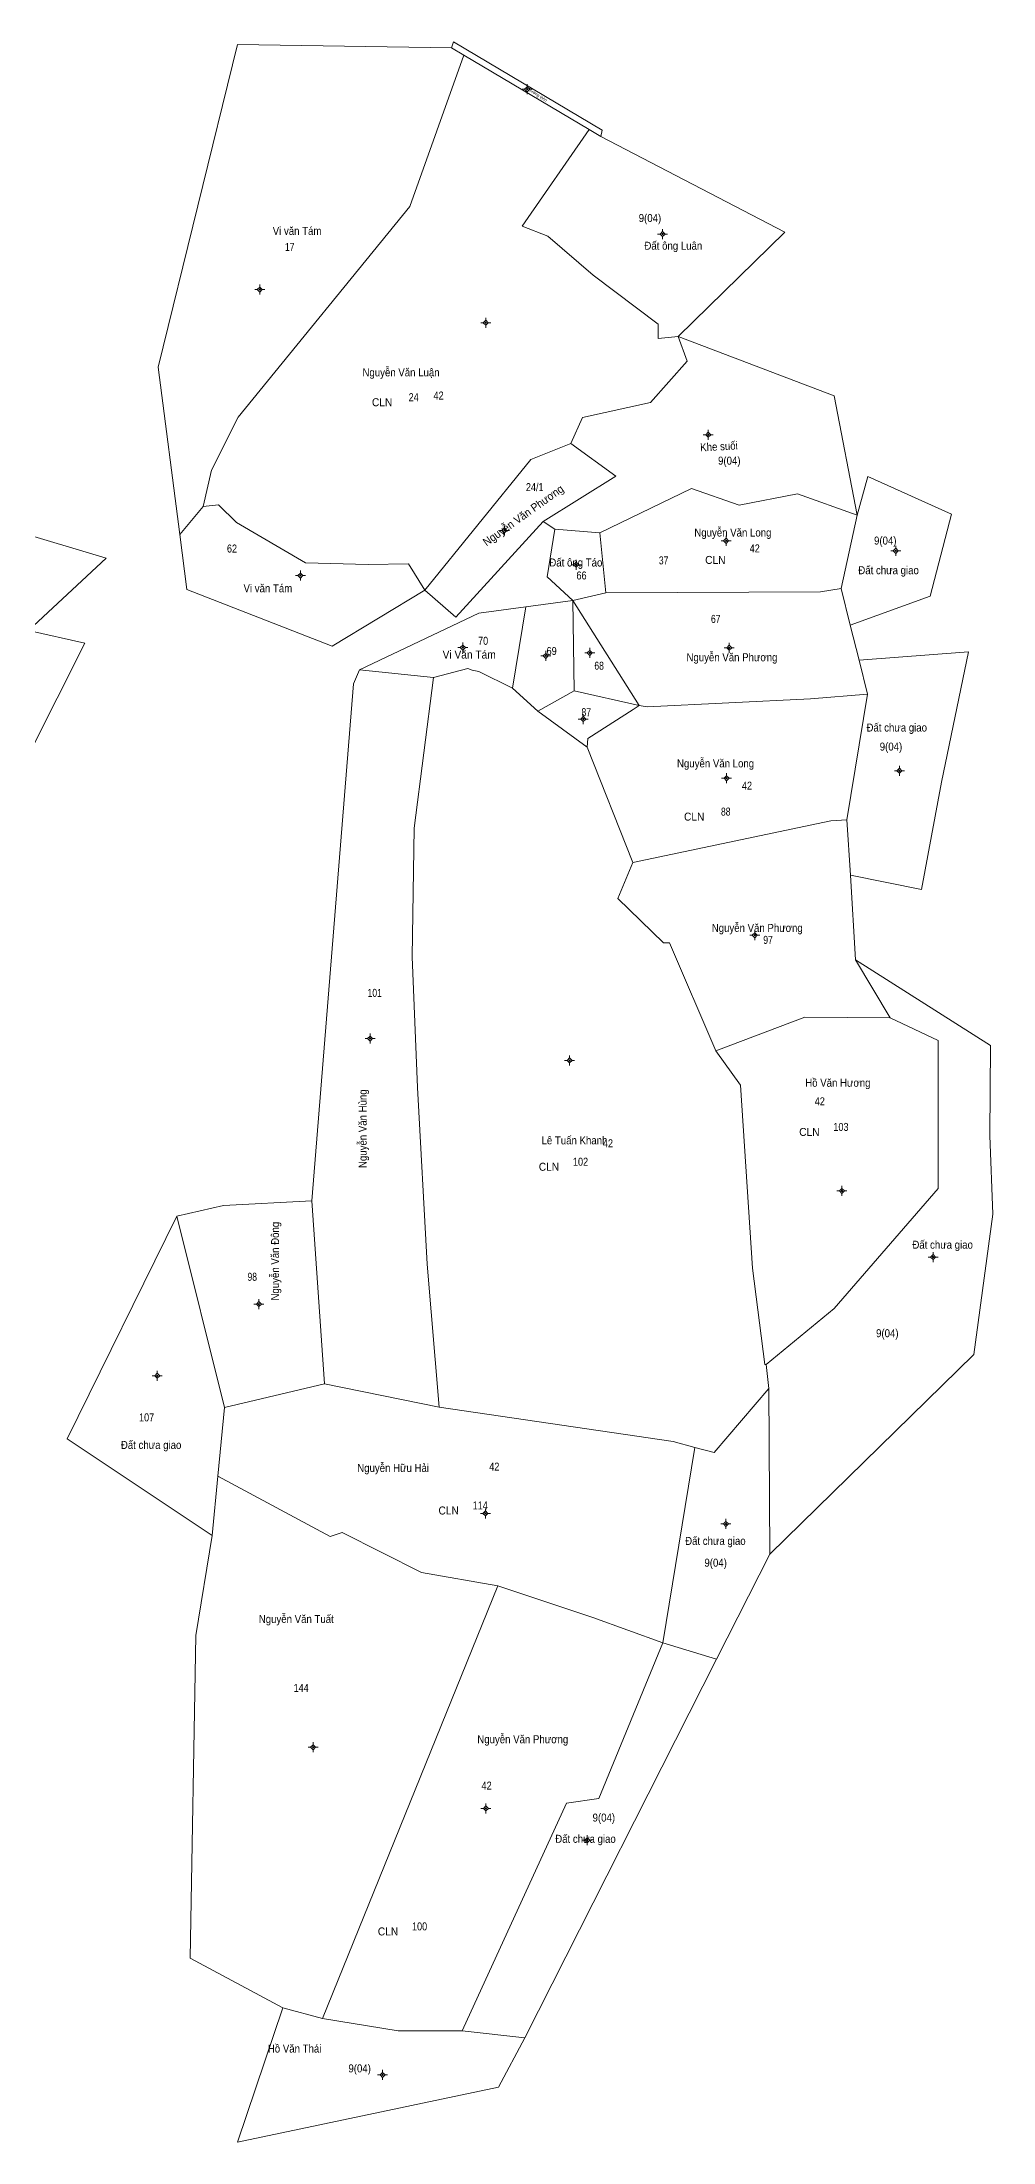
# Model space of a CAD drawing. Header units: metres. Extents: x 538455 to 541653, y 1847238 to 1851303.
# Drawn here: x 540774 to 541012, y 1850324 to 1850849 of the extents above; entities that cross this region are included whole.
import ezdxf
from ezdxf.enums import TextEntityAlignment as Align

# ---------------------------------------------------------------- set-up
doc = ezdxf.new("R2010")
doc.units = ezdxf.units.M
for name, color, linetype in [('1', 7, 'Continuous'), ('2', 7, 'Continuous'), ('3', 7, 'Continuous'), ('4', 7, 'Continuous')]:
    doc.layers.add(name, color=color, linetype=linetype)
for name, color, linetype, lineweight in [('11', 7, 'Continuous', 13), ('22', 7, 'Continuous', 13), ('5', 7, 'Continuous', 13)]:
    doc.layers.add(name, color=color, linetype=linetype, lineweight=lineweight)

msp = doc.modelspace()

# ---------------------------------------------------------------- hatches: boundary and pattern name
at = {"layer": '11'}
for points in [[(540895.39, 1850836.83, 1), (540895.09, 1850836.83, 1)], [(540929.25, 1850800.64, 1), (540928.95, 1850800.64, 1)], [(540828.56, 1850786.76, 1), (540828.26, 1850786.76, 1)], [(540885.03, 1850778.47, 1), (540884.73, 1850778.47, 1)], [(540940.66, 1850750.46, 1), (540940.36, 1850750.46, 1)], [(540889.71, 1850726.56, 1), (540889.41, 1850726.56, 1)], [(540945.12, 1850723.94, 1), (540944.82, 1850723.94, 1)], [(540907.6, 1850717.96, 1), (540907.3, 1850717.96, 1)], [(540987.49, 1850721.44, 1), (540987.19, 1850721.44, 1)], [(540838.71, 1850715.26, 1), (540838.41, 1850715.26, 1)], [(540879.31, 1850697.26, 1), (540879.01, 1850697.26, 1)], [(540945.9, 1850697.2, 1), (540945.6, 1850697.2, 1)], [(540900.03, 1850695.18, 1), (540899.73, 1850695.18, 1)], [(540911.04, 1850695.9, 1), (540910.74, 1850695.9, 1)], [(540909.42, 1850679.39, 1), (540909.12, 1850679.39, 1)], [(540988.42, 1850666.46, 1), (540988.12, 1850666.46, 1)], [(540945.23, 1850664.59, 1), (540944.93, 1850664.59, 1)], [(540952.28, 1850625.35, 1), (540951.98, 1850625.35, 1)], [(540856.14, 1850599.51, 1), (540855.84, 1850599.51, 1)], [(540906, 1850594.03, 1), (540905.7, 1850594.03, 1)], [(540974.06, 1850561.42, 1), (540973.76, 1850561.42, 1)], [(540996.84, 1850544.9, 1), (540996.54, 1850544.9, 1)], [(540828.33, 1850533.12, 1), (540828.03, 1850533.12, 1)], [(540802.96, 1850515.21, 1), (540802.66, 1850515.21, 1)], [(540884.96, 1850480.82, 1), (540884.66, 1850480.82, 1)], [(540945.07, 1850478.17, 1), (540944.77, 1850478.17, 1)], [(540841.9, 1850422.33, 1), (540841.6, 1850422.33, 1)], [(540885.08, 1850407.06, 1), (540884.78, 1850407.06, 1)], [(540910.4, 1850399.08, 1), (540910.1, 1850399.08, 1)], [(540859.27, 1850340.44, 1), (540858.97, 1850340.44, 1)]]:
    msp.add_hatch(color=256, dxfattribs=at).paths.add_polyline_path(points)

# ---------------------------------------------------------------- linework, layer by layer
for p, q in [((540895.24, 1850838.08), (540895.24, 1850837.45)), ((540894.61, 1850836.83), (540893.99, 1850836.83)), ((540895.24, 1850836.21), (540895.24, 1850835.58)), ((540896.49, 1850836.83), (540895.87, 1850836.83)), ((540929.1, 1850801.89), (540929.1, 1850801.27)), ((540928.47, 1850800.64), (540927.85, 1850800.64)), ((540929.1, 1850800.01), (540929.1, 1850799.39)), ((540930.35, 1850800.64), (540929.73, 1850800.64)), ((540827.79, 1850786.76), (540827.16, 1850786.76)), ((540828.41, 1850788.01), (540828.41, 1850787.39)), ((540828.41, 1850786.13), (540828.41, 1850785.51)), ((540829.66, 1850786.76), (540829.03, 1850786.76)), ((540884.25, 1850778.47), (540883.63, 1850778.47)), ((540884.88, 1850779.72), (540884.88, 1850779.09)), ((540884.88, 1850777.85), (540884.88, 1850777.22)), ((540886.13, 1850778.47), (540885.51, 1850778.47)), ((540939.89, 1850750.46), (540939.26, 1850750.46)), ((540940.51, 1850751.71), (540940.51, 1850751.09)), ((540940.51, 1850749.83), (540940.51, 1850749.21)), ((540941.76, 1850750.46), (540941.13, 1850750.46)), ((540889.56, 1850727.81), (540889.56, 1850727.19)), ((540888.94, 1850726.56), (540888.31, 1850726.56)), ((540889.56, 1850725.93), (540889.56, 1850725.31)), ((540890.81, 1850726.56), (540890.19, 1850726.56)), ((540944.35, 1850723.94), (540943.72, 1850723.94)), ((540944.97, 1850725.19), (540944.97, 1850724.57)), ((540944.97, 1850723.31), (540944.97, 1850722.69)), ((540946.22, 1850723.94), (540945.59, 1850723.94)), ((540987.34, 1850722.69), (540987.34, 1850722.07)), ((540906.82, 1850717.96), (540906.2, 1850717.96)), ((540907.45, 1850719.21), (540907.45, 1850718.59)), ((540907.45, 1850717.33), (540907.45, 1850716.71)), ((540908.7, 1850717.96), (540908.07, 1850717.96)), ((540986.71, 1850721.44), (540986.09, 1850721.44)), ((540987.34, 1850720.81), (540987.34, 1850720.19)), ((540988.59, 1850721.44), (540987.97, 1850721.44)), ((540837.94, 1850715.26), (540837.31, 1850715.26)), ((540838.56, 1850716.51), (540838.56, 1850715.89)), ((540838.56, 1850714.63), (540838.56, 1850714.01)), ((540839.81, 1850715.26), (540839.19, 1850715.26)), ((540878.53, 1850697.26), (540877.91, 1850697.26)), ((540879.16, 1850698.51), (540879.16, 1850697.89)), ((540879.16, 1850696.63), (540879.16, 1850696.01)), ((540880.41, 1850697.26), (540879.79, 1850697.26)), ((540899.88, 1850696.43), (540899.88, 1850695.81)), ((540910.89, 1850697.15), (540910.89, 1850696.53)), ((540945.13, 1850697.2), (540944.5, 1850697.2)), ((540945.75, 1850698.45), (540945.75, 1850697.83)), ((540945.75, 1850696.57), (540945.75, 1850695.95)), ((540947, 1850697.2), (540946.37, 1850697.2)), ((540899.25, 1850695.18), (540898.63, 1850695.18)), ((540899.88, 1850694.55), (540899.88, 1850693.93)), ((540901.13, 1850695.18), (540900.51, 1850695.18)), ((540910.27, 1850695.9), (540909.64, 1850695.9)), ((540910.89, 1850695.27), (540910.89, 1850694.65)), ((540912.14, 1850695.9), (540911.51, 1850695.9)), ((540909.27, 1850680.64), (540909.27, 1850680.01)), ((540908.65, 1850679.39), (540908.02, 1850679.39)), ((540909.27, 1850678.77), (540909.27, 1850678.14)), ((540910.52, 1850679.39), (540909.89, 1850679.39)), ((540945.08, 1850665.84), (540945.08, 1850665.21)), ((540987.65, 1850666.46), (540987.02, 1850666.46)), ((540988.27, 1850667.71), (540988.27, 1850667.09)), ((540988.27, 1850665.83), (540988.27, 1850665.21)), ((540989.52, 1850666.46), (540988.89, 1850666.46)), ((540944.45, 1850664.59), (540943.83, 1850664.59)), ((540945.08, 1850663.97), (540945.08, 1850663.34)), ((540946.33, 1850664.59), (540945.7, 1850664.59)), ((540951.51, 1850625.35), (540950.88, 1850625.35)), ((540952.13, 1850626.6), (540952.13, 1850625.97)), ((540952.13, 1850624.73), (540952.13, 1850624.1)), ((540953.38, 1850625.35), (540952.75, 1850625.35)), ((540855.37, 1850599.51), (540854.74, 1850599.51)), ((540855.99, 1850600.76), (540855.99, 1850600.13)), ((540855.99, 1850598.89), (540855.99, 1850598.26)), ((540857.24, 1850599.51), (540856.61, 1850599.51)), ((540905.23, 1850594.03), (540904.6, 1850594.03)), ((540905.85, 1850595.28), (540905.85, 1850594.65)), ((540905.85, 1850593.41), (540905.85, 1850592.78)), ((540907.1, 1850594.03), (540906.47, 1850594.03)), ((540973.29, 1850561.42), (540972.66, 1850561.42)), ((540973.91, 1850562.67), (540973.91, 1850562.05)), ((540973.91, 1850560.79), (540973.91, 1850560.17)), ((540975.16, 1850561.42), (540974.53, 1850561.42)), ((540996.06, 1850544.9), (540995.44, 1850544.9)), ((540996.69, 1850546.15), (540996.69, 1850545.53)), ((540996.69, 1850544.27), (540996.69, 1850543.65)), ((540997.94, 1850544.9), (540997.31, 1850544.9)), ((540828.18, 1850534.37), (540828.18, 1850533.75)), ((540827.56, 1850533.12), (540826.93, 1850533.12)), ((540828.18, 1850532.49), (540828.18, 1850531.87)), ((540829.43, 1850533.12), (540828.81, 1850533.12)), ((540802.19, 1850515.21), (540801.56, 1850515.21)), ((540802.81, 1850516.46), (540802.81, 1850515.83)), ((540802.81, 1850514.59), (540802.81, 1850513.96)), ((540804.06, 1850515.21), (540803.44, 1850515.21)), ((540884.81, 1850482.07), (540884.81, 1850481.45)), ((540884.19, 1850480.82), (540883.56, 1850480.82)), ((540884.81, 1850480.19), (540884.81, 1850479.57)), ((540886.06, 1850480.82), (540885.44, 1850480.82)), ((540944.3, 1850478.17), (540943.67, 1850478.17)), ((540944.92, 1850479.42), (540944.92, 1850478.79)), ((540944.92, 1850477.55), (540944.92, 1850476.92)), ((540946.17, 1850478.17), (540945.55, 1850478.17)), ((540841.75, 1850423.58), (540841.75, 1850422.95)), ((540841.13, 1850422.33), (540840.5, 1850422.33)), ((540841.75, 1850421.71), (540841.75, 1850421.08)), ((540843, 1850422.33), (540842.37, 1850422.33)), ((540884.93, 1850408.31), (540884.93, 1850407.69)), ((540884.31, 1850407.06), (540883.68, 1850407.06)), ((540884.93, 1850406.43), (540884.93, 1850405.81)), ((540886.18, 1850407.06), (540885.56, 1850407.06)), ((540909.63, 1850399.08), (540909, 1850399.08)), ((540910.25, 1850400.33), (540910.25, 1850399.71)), ((540910.25, 1850398.45), (540910.25, 1850397.83)), ((540911.5, 1850399.08), (540910.87, 1850399.08)), ((540858.49, 1850340.44), (540857.87, 1850340.44)), ((540859.12, 1850341.69), (540859.12, 1850341.07)), ((540859.12, 1850339.81), (540859.12, 1850339.19)), ((540860.37, 1850340.44), (540859.75, 1850340.44))]:
    msp.add_line(p, q, dxfattribs=at)
for points in [[(540895.24, 1850837.45), (540894.61, 1850836.83), (540895.24, 1850836.21), (540895.87, 1850836.83)], [(540929.1, 1850801.27), (540928.47, 1850800.64), (540929.1, 1850800.01), (540929.73, 1850800.64)], [(540828.41, 1850787.39), (540827.79, 1850786.76), (540828.41, 1850786.13), (540829.03, 1850786.76)], [(540884.88, 1850779.09), (540884.25, 1850778.47), (540884.88, 1850777.85), (540885.51, 1850778.47)], [(540940.51, 1850751.09), (540939.89, 1850750.46), (540940.51, 1850749.83), (540941.13, 1850750.46)], [(540889.56, 1850727.19), (540888.94, 1850726.56), (540889.56, 1850725.93), (540890.19, 1850726.56)], [(540944.97, 1850724.57), (540944.35, 1850723.94), (540944.97, 1850723.31), (540945.59, 1850723.94)], [(540907.45, 1850718.59), (540906.82, 1850717.96), (540907.45, 1850717.33), (540908.07, 1850717.96)], [(540987.34, 1850722.07), (540986.71, 1850721.44), (540987.34, 1850720.81), (540987.97, 1850721.44)], [(540838.56, 1850715.89), (540837.94, 1850715.26), (540838.56, 1850714.63), (540839.19, 1850715.26)], [(540879.16, 1850697.89), (540878.53, 1850697.26), (540879.16, 1850696.63), (540879.79, 1850697.26)], [(540910.89, 1850696.53), (540910.27, 1850695.9), (540910.89, 1850695.27), (540911.51, 1850695.9)], [(540945.75, 1850697.83), (540945.13, 1850697.2), (540945.75, 1850696.57), (540946.37, 1850697.2)], [(540899.88, 1850695.81), (540899.25, 1850695.18), (540899.88, 1850694.55), (540900.51, 1850695.18)], [(540909.27, 1850680.01), (540908.65, 1850679.39), (540909.27, 1850678.77), (540909.89, 1850679.39)], [(540945.08, 1850665.21), (540944.45, 1850664.59), (540945.08, 1850663.97), (540945.7, 1850664.59)], [(540988.27, 1850667.09), (540987.65, 1850666.46), (540988.27, 1850665.83), (540988.89, 1850666.46)], [(540952.13, 1850625.97), (540951.51, 1850625.35), (540952.13, 1850624.73), (540952.75, 1850625.35)], [(540855.99, 1850600.13), (540855.37, 1850599.51), (540855.99, 1850598.89), (540856.61, 1850599.51)], [(540905.85, 1850594.65), (540905.23, 1850594.03), (540905.85, 1850593.41), (540906.47, 1850594.03)], [(540973.91, 1850562.05), (540973.29, 1850561.42), (540973.91, 1850560.79), (540974.53, 1850561.42)], [(540996.69, 1850545.53), (540996.06, 1850544.9), (540996.69, 1850544.27), (540997.31, 1850544.9)], [(540828.18, 1850533.75), (540827.56, 1850533.12), (540828.18, 1850532.49), (540828.81, 1850533.12)], [(540802.81, 1850515.83), (540802.19, 1850515.21), (540802.81, 1850514.59), (540803.44, 1850515.21)], [(540884.81, 1850481.45), (540884.19, 1850480.82), (540884.81, 1850480.19), (540885.44, 1850480.82)], [(540944.92, 1850478.79), (540944.3, 1850478.17), (540944.92, 1850477.55), (540945.55, 1850478.17)], [(540841.75, 1850422.95), (540841.13, 1850422.33), (540841.75, 1850421.71), (540842.37, 1850422.33)], [(540884.93, 1850407.69), (540884.31, 1850407.06), (540884.93, 1850406.43), (540885.56, 1850407.06)], [(540910.25, 1850399.71), (540909.63, 1850399.08), (540910.25, 1850398.45), (540910.87, 1850399.08)], [(540859.12, 1850341.07), (540858.49, 1850340.44), (540859.12, 1850339.81), (540859.75, 1850340.44)]]:
    msp.add_lwpolyline(points, close=True, dxfattribs=at)
for centre in [(540895.24, 1850836.83), (540929.1, 1850800.64), (540828.41, 1850786.76), (540884.88, 1850778.47), (540940.51, 1850750.46), (540889.56, 1850726.56), (540944.97, 1850723.94), (540907.45, 1850717.96), (540987.34, 1850721.44), (540838.56, 1850715.26), (540879.16, 1850697.26), (540945.75, 1850697.2), (540899.88, 1850695.18), (540910.89, 1850695.9), (540909.27, 1850679.39), (540988.27, 1850666.46), (540945.08, 1850664.59), (540952.13, 1850625.35), (540855.99, 1850599.51), (540905.85, 1850594.03), (540973.91, 1850561.42), (540996.69, 1850544.9), (540828.18, 1850533.12), (540802.81, 1850515.21), (540884.81, 1850480.82), (540944.92, 1850478.17), (540841.75, 1850422.33), (540884.93, 1850407.06), (540910.25, 1850399.08), (540859.12, 1850340.44)]:
    msp.add_circle(centre, 0.15, dxfattribs=at)
at = {"layer": '22'}
msp.add_lwpolyline([(540876.36, 1850847.15), (540876.8, 1850848.64), (540913.97, 1850826.59), (540913.68, 1850825.02), (540910.74, 1850826.76), (540879.45, 1850845.32)], close=True, dxfattribs=at)
at = {"layer": '5'}
for p, q in [((540814.28, 1850732.52), (540808.4, 1850725.48)), ((540902.14, 1850726.89), (540899.27, 1850728.73)), ((540973.74, 1850711.98), (540977.74, 1850730.38)), ((540891.55, 1850687.1), (540894.91, 1850707.43)), ((540894.91, 1850707.43), (540906.63, 1850709.04)), ((540914.92, 1850710.91), (540906.63, 1850709.04)), ((540907.03, 1850686.45), (540906.63, 1850709.04)), ((540923.22, 1850682.75), (540906.63, 1850709.04)), ((540973.74, 1850711.98), (540976, 1850702.88)), ((540853.35, 1850691.7), (540871.87, 1850689.76)), ((540978.18, 1850694.11), (540980.29, 1850685.63)), ((540897.9, 1850681.32), (540891.55, 1850687.1)), ((540897.9, 1850681.32), (540907.03, 1850686.45)), ((540907.03, 1850686.45), (540923.22, 1850682.75)), ((540910.25, 1850672.33), (540897.9, 1850681.32)), ((540975.16, 1850654.23), (540980.29, 1850685.63)), ((540921.61, 1850643.55), (540910.25, 1850672.33)), ((540975.16, 1850654.23), (540976.01, 1850640.37)), ((540976.01, 1850640.37), (540977.31, 1850619.23)), ((540985.97, 1850604.67), (540977.31, 1850619.23)), ((540807.68, 1850555.12), (540819.58, 1850507.28)), ((540844.62, 1850513.19), (540841.39, 1850558.97)), ((540844.62, 1850513.19), (540819.58, 1850507.28)), ((540873.23, 1850507.32), (540844.62, 1850513.19)), ((540817.93, 1850490.12), (540819.58, 1850507.28)), ((540937.13, 1850497.32), (540929.15, 1850448.46)), ((540816.5, 1850475.3), (540817.93, 1850490.12)), ((540942.57, 1850444.34), (540955.89, 1850470.58)), ((540844.1, 1850354.54), (540887.92, 1850462.71)), ((540894.66, 1850349.69), (540942.57, 1850444.34)), ((540942.57, 1850444.34), (540929.15, 1850448.46)), ((540834.19, 1850357.21), (540844.1, 1850354.54))]:
    msp.add_line(p, q, dxfattribs=at)
for points in [[(540808.4, 1850725.48), (540803.03, 1850767.31), (540822.83, 1850848.03), (540876.36, 1850847.15)], [(540879.45, 1850845.32), (540865.92, 1850807.49), (540823.01, 1850754.85), (540816.38, 1850741.57), (540814.28, 1850732.52)], [(540933.02, 1850775.01), (540928.02, 1850774.52), (540927.99, 1850778.1), (540911.76, 1850790.32), (540900.43, 1850800.13), (540893.96, 1850802.59), (540910.74, 1850826.76)], [(540913.68, 1850825.02), (540959.6, 1850801.12), (540933.02, 1850775.01)], [(540906.19, 1850748.31), (540909.1, 1850754.74), (540926.04, 1850758.51), (540935.2, 1850768.89), (540933.02, 1850775.01)], [(540933.02, 1850775.01), (540971.99, 1850760.2), (540977.74, 1850730.38)], [(540770.62, 1850701.52), (540790.04, 1850719.63), (540651.5, 1850761.13)], [(540869.67, 1850711.62), (540896.19, 1850744.23), (540906.19, 1850748.31)], [(540899.27, 1850728.73), (540917.44, 1850740.07), (540906.19, 1850748.31)], [(540977.74, 1850730.38), (540980.36, 1850740.01), (541001.25, 1850730.58), (540995.92, 1850710.09), (540976, 1850702.88), (540978.18, 1850694.11)], [(540977.74, 1850730.38), (540962.82, 1850735.72), (540948.19, 1850732.85), (540936.3, 1850736.98), (540913.4, 1850725.9), (540914.92, 1850710.91)], [(540814.28, 1850732.52), (540818.12, 1850732.9), (540822.63, 1850728.48), (540839.83, 1850718.42), (540855.5, 1850718), (540865.58, 1850718.18), (540869.67, 1850711.62)], [(540869.67, 1850711.62), (540877.42, 1850704.82), (540899.27, 1850728.73)], [(540869.67, 1850711.62), (540846.53, 1850697.63), (540810.17, 1850711.73), (540808.4, 1850725.48)], [(540906.63, 1850709.04), (540900.21, 1850714.92), (540902.14, 1850726.89), (540913.4, 1850725.9)], [(540853.35, 1850691.7), (540883.14, 1850705.82), (540894.91, 1850707.43)], [(540973.74, 1850711.98), (540968.57, 1850711.18), (540914.92, 1850710.91)], [(540715.33, 1850629.58), (540750.14, 1850629.76), (540784.73, 1850698.36), (540770.62, 1850701.52)], [(540841.39, 1850558.97), (540851.88, 1850688.21), (540853.35, 1850691.7)], [(540891.55, 1850687.1), (540883.13, 1850691.26), (540881.47, 1850691.58), (540880.44, 1850692.06), (540871.87, 1850689.76)], [(540978.18, 1850694.11), (541005.55, 1850696.17), (540998.79, 1850663.59), (540993.79, 1850636.75), (540976.01, 1850640.37)], [(540871.87, 1850689.76), (540866.98, 1850652.09), (540866.48, 1850619.93), (540867.8, 1850587.3), (540870.26, 1850543.13), (540873.23, 1850507.32)], [(540910.25, 1850672.33), (540910.4, 1850674.55), (540921.71, 1850681.77), (540923.22, 1850682.75)], [(540980.29, 1850685.63), (540966.03, 1850684.44), (540925.26, 1850682.43), (540923.22, 1850682.75)], [(540975.16, 1850654.23), (540971.13, 1850653.94), (540921.61, 1850643.55)], [(540942.41, 1850596.47), (540930.78, 1850623.45), (540929.33, 1850623.41), (540917.92, 1850634.51), (540921.61, 1850643.55)], [(540977.31, 1850619.23), (541011.01, 1850597.79), (541010.85, 1850575.24), (541011.66, 1850555.58), (541006.85, 1850520.56), (540955.89, 1850470.58)], [(540942.41, 1850596.47), (540964.6, 1850604.85), (540985.97, 1850604.67)], [(540985.97, 1850604.67), (540998, 1850599), (540998, 1850562), (540972, 1850532), (540955, 1850518), (540955.65, 1850512), (540955.89, 1850470.58)], [(540942.41, 1850596.47), (540948.59, 1850587.88), (540951.59, 1850542.09), (540954.64, 1850518), (540955, 1850518)], [(540807.68, 1850555.12), (540780.27, 1850499.48), (540816.5, 1850475.3)], [(540841.39, 1850558.97), (540819.33, 1850557.78), (540807.68, 1850555.12)], [(540873.23, 1850507.32), (540931.76, 1850498.77), (540937.13, 1850497.32)], [(540937.13, 1850497.32), (540942, 1850496), (540955.65, 1850512)], [(540887.92, 1850462.71), (540868.86, 1850466.07), (540849, 1850476), (540846, 1850475), (540817.93, 1850490.12)], [(540816.5, 1850475.3), (540812.43, 1850450.3), (540810.99, 1850369.58), (540834.19, 1850357.21)], [(540887.92, 1850462.71), (540911.65, 1850454.75), (540929.15, 1850448.46)], [(540929.15, 1850448.46), (540913.16, 1850409.57), (540905.09, 1850408.36), (540878.98, 1850351.41), (540894.66, 1850349.69)], [(540834.19, 1850357.21), (540822.86, 1850323.66), (540888.09, 1850337.39), (540894.66, 1850349.69)], [(540844.1, 1850354.54), (540862.98, 1850351.41), (540878.98, 1850351.41)]]:
    msp.add_lwpolyline(points, dxfattribs=at)

# ---------------------------------------------------------------- texts
at = {"layer": '1'}
msp.add_text('Đường thôn', height=0.7199, rotation=327.323, dxfattribs=at).set_placement((540897.686, 1850835.119), align=Align.CENTER)
for s, width, p in [('Vi văn Tám', 0.9, (540837.74, 1850800.42)), ('Đất ông Luân', 0.9, (540931.775, 1850796.71)), ('Nguyễn Văn Luận', 0.9, (540863.72, 1850765.05)), ('Nguyễn Văn Long', 0.9, (540946.655, 1850725.01)), ('Đất ông Táo', 0.9, (540907.41, 1850717.52)), ('Đất chưa giao', 0.9, (540985.57, 1850715.59)), ('Vi văn Tám', 0.9, (540830.44, 1850711.07)), ('Vi Văn Tám', 0.95, (540880.75, 1850694.51)), ('Nguyễn Văn Phương', 0.9, (540946.42, 1850693.83)), ('Đất chưa giao', 0.9, (540987.61, 1850676.26)), ('Nguyễn Văn Long', 0.9, (540942.325, 1850667.3)), ('Nguyễn Văn Phương', 0.9, (540952.74, 1850626.17)), ('Hồ Văn Hương', 0.9, (540972.89, 1850587.46)), ('Lê Tuấn Khanh', 0.9, (540907.06, 1850573.07)), ('Đất chưa giao', 0.9, (540999.08, 1850546.98)), ('Đất chưa giao', 0.9, (540801.26, 1850496.92)), (' Nguyễn Hữu Hải', 0.9, (540861.4, 1850491.17)), ('Đất chưa giao', 0.9, (540942.28, 1850472.93)), (' Nguyễn Văn Tuất', 0.9, (540837.205, 1850453.41)), (' Nguyễn Văn Phương', 0.9, (540893.805, 1850423.34)), ('Đất chưa giao', 0.9, (540909.82, 1850398.45)), ('Hồ Văn Thái', 0.9, (540837.125, 1850346.02))]:
    msp.add_text(s, height=2, dxfattribs=dict(at, width=width)).set_placement(p, align=Align.CENTER)
for s, rotation, width, p in [('Khe suối', 3.18, 0.9, (540943.225, 1850746.531)), ('Nguyễn Văn Phương', 35.59, 0.95, (540894.843, 1850729.498)), ('Nguyễn Văn Hùng', 90, 0.9, (540855.13, 1850576.98)), ('Nguyễn Văn Đông', 90, 0.9, (540833.23, 1850543.86))]:
    msp.add_text(s, height=2, rotation=rotation, dxfattribs=dict(at, width=width)).set_placement(p, align=Align.CENTER)
at = {"layer": '2'}
for s, width, p in [('9(04)', 0.9, (540925.93, 1850803.63)), ('17', 0.8, (540835.895, 1850796.41)), ('24', 0.85, (540866.88, 1850758.85)), ('9(04)', 0.9, (540945.76, 1850742.98)), ('24/1', 0.85, (540897.13, 1850736.36)), ('62', 0.85, (540821.475, 1850721.01)), ('9(04)', 0.9, (540984.74, 1850723)), ('37', 0.8, (540929.345, 1850718.05)), ('66', 0.85, (540908.825, 1850714.28)), ('67', 0.8, (540942.365, 1850703.41)), ('70', 0.85, (540884.23, 1850697.95)), ('69', 0.85, (540901.365, 1850695.4)), ('68', 0.8, (540913.225, 1850691.72)), ('87', 0.8, (540910.015, 1850680.1)), ('9(04)', 0.9, (540986.17, 1850671.5)), ('88', 0.8, (540944.865, 1850655.25)), ('97', 0.8, (540955.445, 1850623.18)), ('101', 0.8, (540857.145, 1850609.93)), ('103', 0.85, (540973.66, 1850576.42)), ('102', 0.85, (540908.58, 1850567.72)), ('98', 0.8, (540826.535, 1850538.96)), ('9(04)', 0.9, (540985.25, 1850524.85)), ('107', 0.85, (540800.13, 1850503.81)), ('114', 0.85, (540883.515, 1850481.79)), ('9(04)', 0.9, (540942.35, 1850467.48)), ('144', 0.85, (540838.755, 1850436.17)), ('9(04)', 0.9, (540914.4, 1850403.76)), ('100', 0.85, (540868.355, 1850376.56)), ('9(04)', 0.9, (540853.38, 1850341.06))]:
    msp.add_text(s, height=2, dxfattribs=dict(at, width=width)).set_placement(p, align=Align.CENTER)
at = {"layer": '3', "width": 0.95}
for p in [(540858.995, 1850757.59), (540942.275, 1850718.16), (540936.985, 1850653.99), (540965.775, 1850575.16), (540900.695, 1850566.46), (540875.625, 1850480.53), (540860.465, 1850375.3)]:
    msp.add_text('CLN', height=2, dxfattribs=at).set_placement(p, align=Align.CENTER)
at = {"layer": '4', "width": 0.85}
for p in [(540873.105, 1850759.26), (540952.115, 1850721.05), (540950.175, 1850661.73), (540968.375, 1850582.82), (540915.435, 1850572.34), (540887.035, 1850491.5), (540885.105, 1850411.76)]:
    msp.add_text('42', height=2, dxfattribs=at).set_placement(p, align=Align.CENTER)

doc.saveas('drawing.dxf')
